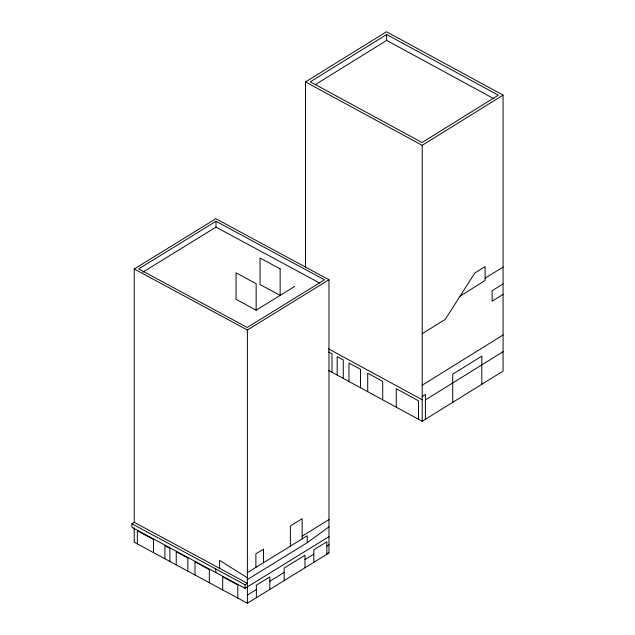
<?xml version="1.0" encoding="UTF-8"?>
<svg xmlns="http://www.w3.org/2000/svg" width="635" height="635" viewBox="0 0 635 635"><rect width="100%" height="100%" fill="white"/><g stroke="black" fill="none" stroke-linecap="round" stroke-linejoin="round"><path stroke-width="0.95" d="M247.372 579.572L307.269 542.679L328.978 526.836M460.058 296.164L485.116 280.487L485.116 266.573L474.853 272.947L445.254 319.381L422.211 333.692M305.522 267.248L305.522 81.923L386.477 31.75L503.079 95.107L503.079 371.078L422.211 421.291L328.636 370.451M386.636 34.52L310.301 81.828L422.045 142.542L498.308 95.194L386.636 34.52L386.636 40.426L315.333 84.614M422.211 421.291L422.211 145.32L503.079 95.107M485.116 278.201L503.079 267.049M503.079 283.916L492.125 290.719L492.125 301.173L503.079 294.378M422.211 385.207L503.079 334.994M422.211 396.438L425.41 394.446L425.41 419.298M425.41 399.915L503.079 351.687M328.978 536.639L245.054 588.335L131.921 527.312L131.921 523.732L134.239 522.303L134.239 268.986L215.837 218.718L328.978 279.741L328.978 552.982L247.372 603.25L134.239 542.226L134.239 527.844M245.054 588.335L245.054 584.756L247.372 583.327L134.239 522.303M215.987 221.266L138.66 268.899L247.229 327.462L324.556 279.829L215.987 221.266L215.987 227.116L142.859 272.161M256.151 310.19L256.151 283.694L236.053 272.82L236.053 299.307L256.151 310.19L294.711 286.433M247.372 603.25L247.372 330.01L328.978 279.741M302.149 536.115L328.978 519.581M247.372 572.635L307.269 535.742L307.269 542.679M247.372 595.074L256.349 589.55M269.827 581.247L284.147 572.429M304.983 559.594L313.817 554.149M326.866 546.108L328.978 544.814M326.866 553.728L328.978 552.426M215.987 227.116L319.341 282.861M134.239 268.986L247.372 330.01M131.921 523.732L245.054 584.756M386.636 40.426L493.974 98.75M305.522 81.923L422.211 145.32M328.43 348.813L422.211 399.764M328.636 351.988L331.994 353.806L331.994 372.277M247.372 577.81L219.623 560.387L219.623 568.357M481.822 384.278L481.822 356.116L452.731 374.182L452.731 402.336M418.521 419.291L418.521 400.828L396.24 388.715L396.24 407.178M382.722 399.836L382.722 381.373L367.713 373.221L367.713 391.684M360.49 387.755L360.49 369.292L348.964 363.029L348.964 381.492M343.273 378.404L343.273 359.942L337.177 356.624L337.177 375.087M326.866 554.284L326.866 541.758L313.817 549.799L313.817 562.324M304.983 567.761L304.983 555.236L284.147 568.071L284.147 580.596M302.149 538.893L302.149 518.7L290.37 525.955L290.37 546.148M269.827 589.423L269.827 576.897L256.349 585.192L256.349 597.725M263.501 562.705L263.501 549.14L255.881 553.839L255.881 567.396M237.776 598.075L237.776 584.954L222.702 576.818L222.702 589.939M215.837 569L215.837 572.579M209.336 582.732L209.336 569.611L195.001 561.88L195.001 575M187.857 571.151L187.857 558.03L176.236 551.759L176.236 564.88M169.902 561.459L169.902 548.346L164.894 545.64L164.894 558.76M153.472 552.601L153.472 539.48L137.35 530.789L137.35 543.909M280.146 268.915L260.048 258.04L260.048 284.528L280.146 295.402L280.146 268.915"/></g></svg>
